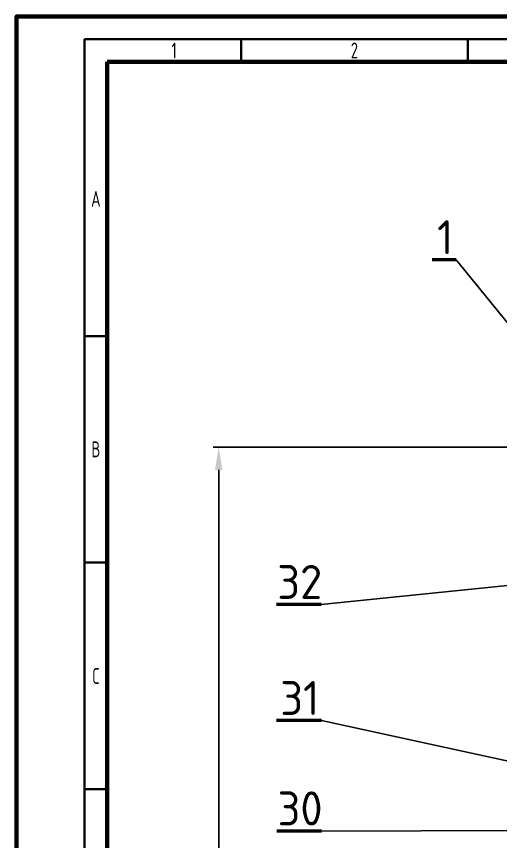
# Model space of a CAD drawing. Header units: millimetres. Extents: x -253 to 12701, y 1223 to 2077.
# Drawn here: x -253.4 to -146.7, y 1894.7 to 2076.8 of the extents above; entities that cross this region are included whole.
import ezdxf

# ---------------------------------------------------------------- set-up
doc = ezdxf.new("R2010")
doc.units = ezdxf.units.MM
for name, color, linetype, lineweight in [('Chu', 241, 'Continuous', 35), ('Net 0.35', 20, 'Continuous', 35), ('Net 0.7', 7, 'Continuous', 70), ('NET DAM', 7, 'Continuous', 50), ('NET MANH', 10, 'Continuous', 25)]:
    doc.layers.add(name, color=color, linetype=linetype, lineweight=lineweight)
doc.styles.add('SLDTEXTSTYLE1', font='TXT', dxfattribs={"width": 0.7})
doc.styles.get("Standard").update_dxf_attribs({"font": 'arial.ttf'})
doc.dimstyles.new('ISO-25', dxfattribs={"dimtxt": 2.5, "dimasz": 5, "dimexe": 1.25, "dimexo": 0.625, "dimtad": 2, "dimdec": 0, "dimtxsty": 'Standard', "dimcen": 2.5, "dimadec": 0, "dimazin": 0, "dimtfac": 1, "dimtdec": 0, "dimtmove": 0, "dimatfit": 3, "dimfxl": 1, "dimarcsym": 0})
doc.dimstyles.new('SLDDIMSTYLE0', dxfattribs={"dimtxt": 0.18, "dimasz": 3.302, "dimexe": 0, "dimexo": 0.0625, "dimgap": 0, "dimtad": 0, "dimtih": 1, "dimtoh": 1, "dimdec": 0, "dimrnd": 1e-09, "dimzin": 0, "dimdsep": 46, "dimtxsty": 'Standard', "dimsah": 1, "dimcen": 0.09, "dimadec": 0, "dimazin": 0, "dimtfac": 3.302, "dimtdec": 0, "dimtofl": 0, "dimtmove": 0, "dimatfit": 3, "dimfxl": 1, "dimfrac": 2, "dimtolj": 1, "dimtzin": 0, "dimarcsym": 0})

# ---------------------------------------------------------------- blocks, each defined once
blk = doc.blocks.new('*D139')
at = {"layer": 'Defpoints', "color": 0, "transparency": 16777216}
for p in [(-208.85, 1981.71), (-111.48, 1981.71), (-116.34, 1770.94)]:
    blk.add_point(p, dxfattribs=at)
at = {"layer": 'NET MANH', "color": 0, "lineweight": -2, "transparency": 16777216}
for p, q in [((-112.1, 1981.71), (-210.1, 1981.71)), ((-208.85, 1775.94), (-208.85, 1976.71)), ((-116.96, 1770.94), (-210.1, 1770.94))]:
    blk.add_line(p, q, dxfattribs=at)
at = {"layer": 'NET MANH', "color": 0, "transparency": 16777216}
for points in [[(-209.68, 1976.71), (-208.02, 1976.71), (-208.85, 1981.71)], [(-209.68, 1775.94), (-208.02, 1775.94), (-208.85, 1770.94)]]:
    blk.add_solid(points, dxfattribs=at)
at = {"layer": 'NET MANH', "color": 0, "transparency": 16777216, "insert": (-211.97, 1878.87), "char_height": 2.5, "attachment_point": 5, "rotation": 90}
blk.add_mtext('{\\fTCVN 7284|b0|i0|c0|p34;\\H2x;210}', dxfattribs=at)

msp = doc.modelspace()

# ---------------------------------------------------------------- linework, layer by layer
at = {"layer": 'Net 0.35', "linetype": 'Continuous', "lineweight": 35}
for p, q in [((-238.43, 1240.76), (-238.43, 2071.76)), ((-238.43, 2071.76), (930.57, 2071.76)), ((-203.93, 2071.76), (-203.93, 2066.76)), ((-153.93, 2071.76), (-153.93, 2066.76)), ((-233.43, 2006.26), (-238.43, 2006.26)), ((-233.43, 1956.26), (-238.43, 1956.26)), ((-233.43, 1906.26), (-238.43, 1906.26))]:
    msp.add_line(p, q, dxfattribs=at)
at = {"layer": 'Net 0.7', "linetype": 'Continuous', "lineweight": 70}
for p, q in [((-233.43, 1245.76), (-233.43, 2066.76)), ((-233.43, 2066.76), (925.57, 2066.76))]:
    msp.add_line(p, q, dxfattribs=at)
at = {"layer": 'Net 0.7'}
msp.add_lwpolyline([(-253.43, 1235.76), (935.57, 1235.76), (935.57, 2076.76), (-253.43, 2076.76)], close=True, dxfattribs=at)
at = {"layer": 'NET DAM'}
for p, q in [((-156.49, 2023.07), (-161.77, 2023.07)), ((-186.23, 1947), (-196.12, 1947)), ((-186.21, 1921.4), (-196.1, 1921.4)), ((-186.15, 1897.04), (-196.04, 1897.04))]:
    msp.add_line(p, q, dxfattribs=at)

# ---------------------------------------------------------------- texts
at = {"layer": 'Chu', "char_height": 3.5, "attachment_point": 5, "style": 'SLDTEXTSTYLE1'}
for s, insert in [('{\\fTCVN 7284|b0|i0|c0|p34;1}', (-218.68, 2069.26)), ('{\\fTCVN 7284|b0|i0|c0|p34;2}', (-178.93, 2069.26)), ('{\\fTCVN 7284|b0|i0|c0|p34;A}', (-235.93, 2036.51)), ('{\\fTCVN 7284|b0|i0|c0|p34;B}', (-235.93, 1981.26)), ('{\\fTCVN 7284|b0|i0|c0|p34;C}', (-235.93, 1931.26))]:
    msp.add_mtext(s, dxfattribs=dict(at, insert=insert))
at = {"layer": 'NET DAM', "char_height": 7.5, "attachment_point": 5}
for s, width, insert in [('{\\fTCVN 7284|b0|i0|c0|p34;1}', 9.1033, (-158.91, 2028.07)), ('{\\fTCVN 7284|b0|i0|c0|p34; 32}', 17.8204, (-193.26, 1951.99)), ('{\\fTCVN 7284|b0|i0|c0|p34; 31}', 17.8204, (-193.24, 1926.39)), ('{\\fTCVN 7284|b0|i0|c0|p34; 30}', 17.8204, (-193.18, 1902.03))]:
    msp.add_mtext_dynamic_manual_height_columns(s, width=width, gutter_width=11, heights=[0], dxfattribs=dict(at, insert=insert))

# ---------------------------------------------------------------- dimensions: what is measured, and where the dimension line sits
at = {"layer": 'NET MANH'}
dim = msp.add_linear_dim(base=(-208.85, 1981.71), p1=(-116.34, 1770.94), p2=(-111.48, 1981.71), angle=90, text='{\\fTCVN 7284|b0|i0|c0|p34;\\H2x;210}', dimstyle='ISO-25', dxfattribs=at)
dim.commit()
dim.dimension.update_dxf_attribs({"geometry": '*D139', "text_midpoint": (-208.85, 1878.87), "dimtype": 160})

# ---------------------------------------------------------------- leaders
for points in [[(-115.42, 1972.43), (-156.49, 2023.07)], [(-97.74, 1956.14), (-186.23, 1947)], [(-102.27, 1903.19), (-186.21, 1921.4)], [(-92.56, 1897.37), (-186.15, 1897.04)]]:
    msp.add_leader(points, dimstyle='SLDDIMSTYLE0', dxfattribs=at)

doc.saveas('drawing.dxf')
